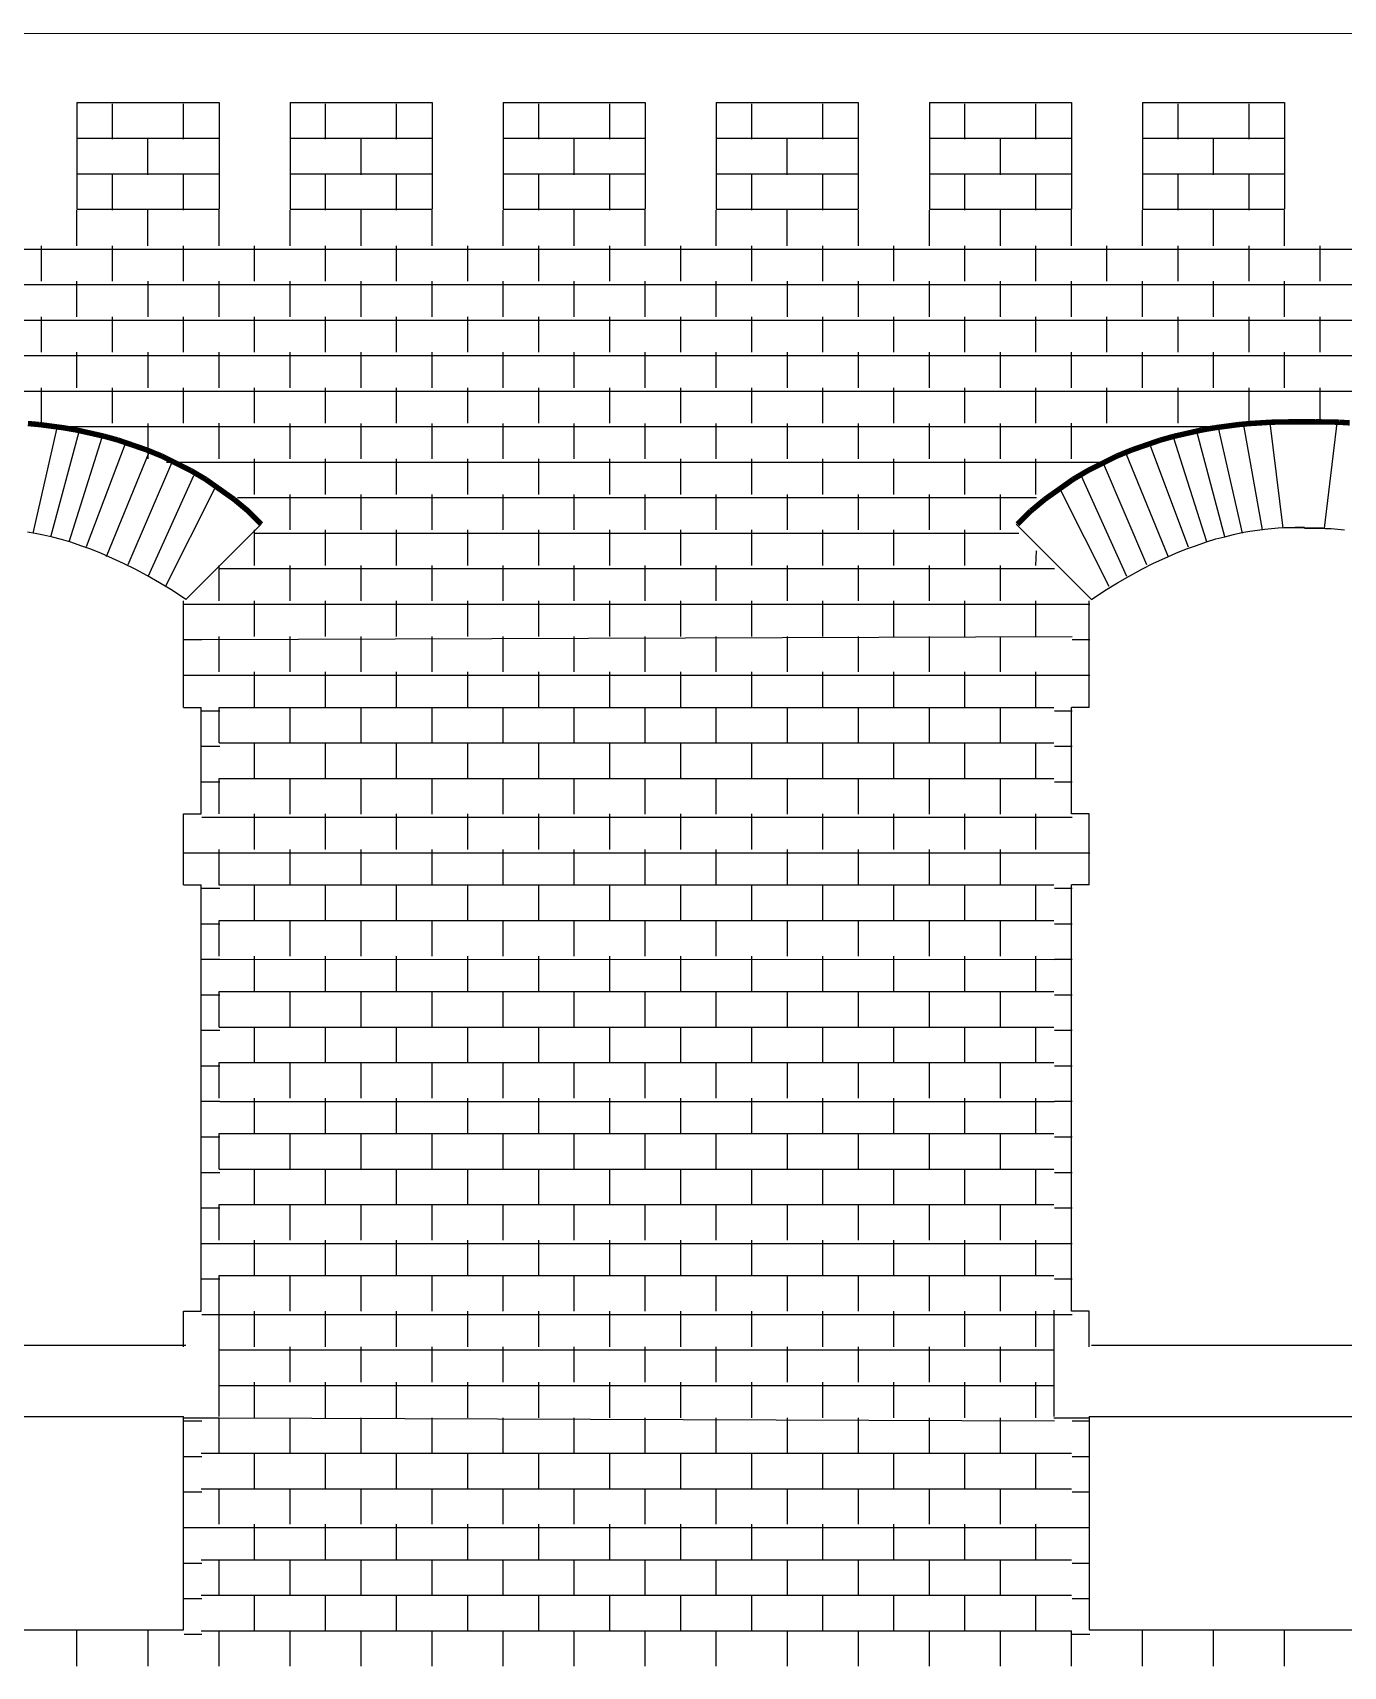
# Model space of a CAD drawing. Extents: x 38 to 304, y 35 to 202.
# Drawn here: x 87.73 to 124.63, y 105.59 to 151.59 of the extents above; entities that cross this region are included whole.
import ezdxf

# ---------------------------------------------------------------- set-up
doc = ezdxf.new("R2010")
doc.units = 0
doc.header["$MEASUREMENT"] = 0
doc.layers.add('OHNE_NAMEN', color=5, linetype='CONTINUOUS')

msp = doc.modelspace()

# ---------------------------------------------------------------- linework, layer by layer
at = {"layer": 'OHNE_NAMEN', "color": 5, "linetype": 'CONTINUOUS'}
msp.add_line((54.9808, 151.5914), (303.0001, 151.5001), dxfattribs=at)
at = {"layer": 'OHNE_NAMEN', "color": 7, "linetype": 'CONTINUOUS'}
for p, q in [((88.9794, 149.6215), (88.9794, 146.6211)), ((88.9794, 149.6215), (92.9795, 149.6215)), ((89.9799, 148.5911), (89.9799, 149.5912)), ((91.9801, 148.5911), (91.9801, 149.5912)), ((92.9795, 149.6215), (92.9795, 146.6211)), ((94.9794, 149.6215), (94.9794, 146.6211)), ((94.9794, 149.6215), (98.9796, 149.6215)), ((95.9799, 148.5911), (95.9799, 149.5912)), ((97.9802, 148.5911), (97.9802, 149.5912)), ((98.9796, 149.6215), (98.9796, 146.6211)), ((100.9795, 149.6215), (100.9795, 146.6211)), ((100.9795, 149.6215), (104.9796, 149.6215)), ((101.9796, 148.5911), (101.9796, 149.5912)), ((103.9798, 148.5911), (103.9798, 149.5912)), ((104.9796, 149.6215), (104.9796, 146.6211)), ((106.9791, 149.6215), (106.9791, 146.6211)), ((106.9791, 149.6215), (110.9793, 149.6215)), ((107.9796, 148.5911), (107.9796, 149.5912)), ((109.9799, 148.5911), (109.9799, 149.5912)), ((110.9793, 149.6215), (110.9793, 146.6211)), ((112.9792, 149.6215), (112.9792, 146.6211)), ((112.9792, 149.6215), (116.9793, 149.6215)), ((113.9797, 148.5911), (113.9797, 149.5912)), ((115.9799, 148.5911), (115.9799, 149.5912)), ((116.9793, 149.6215), (116.9793, 146.6211)), ((118.9792, 149.6215), (118.9792, 146.6211)), ((118.9792, 149.6215), (122.9794, 149.6215)), ((119.9797, 148.5911), (119.9797, 149.5912)), ((121.98, 148.5911), (121.98, 149.5912)), ((122.9794, 149.6215), (122.9794, 146.6211)), ((88.9794, 148.6214), (92.9795, 148.6214)), ((90.98, 147.5909), (90.98, 148.5911)), ((94.9794, 148.6214), (98.9796, 148.6214)), ((96.98, 147.5909), (96.98, 148.5911)), ((100.9795, 148.6214), (104.9796, 148.6214)), ((102.9797, 147.5909), (102.9797, 148.5911)), ((106.9795, 148.6214), (110.9793, 148.6214)), ((108.9798, 147.5909), (108.9798, 148.5911)), ((112.9792, 148.6214), (116.9793, 148.6214)), ((114.9798, 147.5909), (114.9798, 148.5911)), ((118.9792, 148.6214), (122.9794, 148.6214)), ((120.9798, 147.5909), (120.9798, 148.5911)), ((88.9794, 147.6213), (92.9795, 147.6213)), ((89.9802, 146.5915), (89.9802, 147.5909)), ((91.9797, 146.5915), (91.9797, 147.5916)), ((94.9794, 147.6213), (98.9796, 147.6213)), ((95.9803, 146.5912), (95.9803, 147.5909)), ((97.9798, 146.5912), (97.9798, 147.5913)), ((100.9795, 147.6213), (104.9796, 147.6213)), ((101.9799, 146.5912), (101.9799, 147.5909)), ((103.9795, 146.5912), (103.9795, 147.5913)), ((106.9795, 147.6213), (110.9793, 147.6213)), ((107.98, 146.5912), (107.98, 147.5909)), ((109.9795, 146.5912), (109.9795, 147.5913)), ((112.9792, 147.6213), (116.9793, 147.6213)), ((113.98, 146.5912), (113.98, 147.5909)), ((115.9796, 146.5912), (115.9796, 147.5913)), ((118.9792, 147.6213), (122.9794, 147.6213)), ((119.9801, 146.5912), (119.9801, 147.5909)), ((121.9796, 146.5912), (121.9796, 147.5913)), ((88.9794, 146.6215), (92.9795, 146.6215)), ((88.9804, 145.5914), (88.9804, 146.5915)), ((90.9796, 145.5914), (90.9796, 146.5915)), ((92.9802, 145.5914), (92.9802, 146.5915)), ((94.9794, 146.6215), (98.9796, 146.6215)), ((94.9805, 145.5914), (94.9805, 146.5915)), ((96.9797, 145.5914), (96.9797, 146.5915)), ((98.9803, 145.5914), (98.9803, 146.5915)), ((100.9795, 146.6215), (104.9796, 146.6215)), ((100.9805, 145.5914), (100.9805, 146.5915)), ((102.9797, 145.5914), (102.9797, 146.5915)), ((104.9803, 145.5914), (104.9803, 146.5915)), ((106.9795, 146.6215), (110.9793, 146.6215)), ((106.9806, 145.5914), (106.9806, 146.5915)), ((108.9798, 145.5914), (108.9798, 146.5915)), ((110.9804, 145.5914), (110.9804, 146.5915)), ((112.9792, 146.6215), (116.9793, 146.6215)), ((112.9806, 145.5914), (112.9806, 146.5915)), ((114.9798, 145.5914), (114.9798, 146.5915)), ((116.9804, 145.5914), (116.9804, 146.5915)), ((118.9792, 146.6215), (122.9794, 146.6215)), ((118.9807, 145.5914), (118.9807, 146.5915)), ((120.9795, 145.5914), (120.9795, 146.5915)), ((122.9804, 145.5914), (122.9804, 146.5915)), ((55.0002, 145.5), (303.0001, 145.5)), ((87.9803, 144.5913), (87.9803, 145.5914)), ((89.9806, 144.5913), (89.9806, 145.5914)), ((91.9805, 144.5909), (91.9805, 145.591)), ((93.9804, 144.5909), (93.9804, 145.591)), ((95.9806, 144.5909), (95.9806, 145.591)), ((97.9805, 144.5909), (97.9805, 145.591)), ((99.9804, 144.5909), (99.9804, 145.591)), ((101.9807, 144.5909), (101.9807, 145.591)), ((103.9805, 144.5909), (103.9805, 145.591)), ((105.9804, 144.5909), (105.9804, 145.591)), ((107.9803, 144.5909), (107.9803, 145.591)), ((109.9806, 144.5909), (109.9806, 145.591)), ((111.9805, 144.5909), (111.9805, 145.591)), ((113.9804, 144.5909), (113.9804, 145.591)), ((115.9806, 144.5909), (115.9806, 145.591)), ((117.9805, 144.5909), (117.9805, 145.591)), ((119.9804, 144.5909), (119.9804, 145.591)), ((121.9803, 144.5909), (121.9803, 145.591)), ((123.9806, 144.5909), (123.9806, 145.591)), ((55.0002, 144.4999), (303.0001, 144.4999)), ((88.9808, 143.5915), (88.9808, 144.5916)), ((90.9807, 143.5911), (90.9807, 144.5913)), ((92.9806, 143.5911), (92.9806, 144.5913)), ((94.9808, 143.5911), (94.9808, 144.5913)), ((96.9807, 143.5911), (96.9807, 144.5913)), ((98.9806, 143.5911), (98.9806, 144.5913)), ((100.9809, 143.5911), (100.9809, 144.5913)), ((102.9808, 143.5911), (102.9808, 144.5913)), ((104.9807, 143.5911), (104.9807, 144.5913)), ((106.9806, 143.5911), (106.9806, 144.5913)), ((108.9808, 143.5911), (108.9808, 144.5913)), ((110.9807, 143.5911), (110.9807, 144.5913)), ((112.9806, 143.5911), (112.9806, 144.5913)), ((114.9809, 143.5911), (114.9809, 144.5913)), ((116.9808, 143.5911), (116.9808, 144.5913)), ((118.9807, 143.5911), (118.9807, 144.5913)), ((120.9809, 143.5911), (120.9809, 144.5913)), ((122.9808, 143.5911), (122.9808, 144.5913)), ((87.9803, 142.5914), (87.9803, 143.5915)), ((89.9806, 142.5914), (89.9806, 143.5915)), ((91.9805, 142.591), (91.9805, 143.5911)), ((93.9804, 142.591), (93.9804, 143.5911)), ((95.9806, 142.591), (95.9806, 143.5911)), ((97.9805, 142.591), (97.9805, 143.5911)), ((99.9804, 142.591), (99.9804, 143.5911)), ((101.9807, 142.591), (101.9807, 143.5911)), ((103.9805, 142.591), (103.9805, 143.5911)), ((105.9804, 142.591), (105.9804, 143.5911)), ((107.9803, 142.591), (107.9803, 143.5911)), ((109.9806, 142.591), (109.9806, 143.5911)), ((111.9805, 142.591), (111.9805, 143.5911)), ((113.9804, 142.591), (113.9804, 143.5911)), ((115.9806, 142.591), (115.9806, 143.5911)), ((117.9805, 142.591), (117.9805, 143.5911)), ((119.9804, 142.591), (119.9804, 143.5911)), ((121.9803, 142.591), (121.9803, 143.5911)), ((123.9806, 142.591), (123.9806, 143.5911)), ((55.0002, 143.5001), (303.0001, 143.5001)), ((55.0002, 142.5), (303.0001, 142.5)), ((88.9804, 141.5912), (88.9804, 142.5914)), ((90.9807, 141.5912), (90.9807, 142.5914)), ((92.9806, 141.5912), (92.9806, 142.5914)), ((94.9805, 141.5912), (94.9805, 142.5914)), ((96.9807, 141.5912), (96.9807, 142.5914)), ((98.9806, 141.5912), (98.9806, 142.5914)), ((100.9805, 141.5912), (100.9805, 142.5914)), ((102.9808, 141.5912), (102.9808, 142.5914)), ((104.9807, 141.5912), (104.9807, 142.5914)), ((106.9806, 141.5912), (106.9806, 142.5914)), ((108.9805, 141.5912), (108.9805, 142.5914)), ((110.9807, 141.5912), (110.9807, 142.5914)), ((112.9806, 141.5912), (112.9806, 142.5914)), ((114.9805, 141.5912), (114.9805, 142.5914)), ((116.9808, 141.5912), (116.9808, 142.5914)), ((118.9807, 141.5912), (118.9807, 142.5914)), ((120.9806, 141.5912), (120.9806, 142.5914)), ((122.9808, 141.5912), (122.9808, 142.5914)), ((55.0002, 141.4999), (303.0001, 141.4999)), ((87.9807, 140.5915), (87.9807, 141.5916)), ((89.9806, 140.5915), (89.9806, 141.5916)), ((91.9805, 140.5915), (91.9805, 141.5916)), ((93.9807, 140.5915), (93.9807, 141.5916)), ((95.9806, 140.5915), (95.9806, 141.5916)), ((97.9805, 140.5915), (97.9805, 141.5916)), ((99.9807, 140.5915), (99.9807, 141.5916)), ((101.9807, 140.5915), (101.9807, 141.5916)), ((103.9805, 140.5915), (103.9805, 141.5916)), ((105.9804, 140.5915), (105.9804, 141.5916)), ((107.9807, 140.5915), (107.9807, 141.5916)), ((109.9806, 140.5915), (109.9806, 141.5916)), ((111.9805, 140.5915), (111.9805, 141.5916)), ((113.9807, 140.5915), (113.9807, 141.5916)), ((115.9806, 140.5915), (115.9806, 141.5916)), ((117.9805, 140.5915), (117.9805, 141.5916)), ((119.9808, 140.5915), (119.9808, 141.5916)), ((121.9807, 140.5915), (121.9807, 141.5916)), ((123.9806, 140.5915), (123.9806, 141.5916)), ((87.751, 137.5018), (88.4209, 140.4652)), ((88.2449, 137.396), (89.0386, 140.3593)), ((88.4999, 140.5001), (121, 140.5001)), ((90.9807, 139.591), (90.9807, 140.5911)), ((92.9806, 139.5913), (92.9806, 140.5915)), ((94.9805, 139.591), (94.9805, 140.5911)), ((96.9807, 139.591), (96.9807, 140.5911)), ((98.9806, 139.591), (98.9806, 140.5911)), ((100.9805, 139.591), (100.9805, 140.5911)), ((102.9808, 139.591), (102.9808, 140.5911)), ((104.9807, 139.591), (104.9807, 140.5911)), ((106.9806, 139.591), (106.9806, 140.5911)), ((108.9805, 139.591), (108.9805, 140.5911)), ((110.9807, 139.591), (110.9807, 140.5911)), ((112.9806, 139.591), (112.9806, 140.5911)), ((114.9805, 139.591), (114.9805, 140.5911)), ((116.9808, 139.5913), (116.9808, 140.5915)), ((121.2995, 137.396), (120.5061, 140.3593)), ((121.7933, 137.5018), (121.1231, 140.4652)), ((122.3582, 137.59), (121.8286, 140.5357)), ((122.9402, 137.643), (122.5695, 140.6768)), ((124.104, 137.643), (124.4748, 140.6768)), ((88.7564, 137.2549), (89.6909, 140.2006)), ((89.2503, 137.1198), (90.3439, 140.0242)), ((120.2768, 137.1021), (119.1831, 140.0066)), ((120.7879, 137.2549), (119.8534, 140.2006)), ((89.8144, 136.8376), (91.0142, 139.7772)), ((90.4261, 136.6199), (91.6492, 139.4774)), ((91.5, 139.5), (117.9999, 139.5)), ((93.9807, 138.5916), (93.9807, 139.5913)), ((95.9806, 138.5916), (95.9806, 139.5913)), ((97.9808, 138.5916), (97.9808, 139.5913)), ((99.9807, 138.5916), (99.9807, 139.5913)), ((101.9807, 138.5916), (101.9807, 139.5913)), ((103.9805, 138.5916), (103.9805, 139.5913)), ((105.9808, 138.5916), (105.9808, 139.5913)), ((107.9807, 138.5916), (107.9807, 139.5913)), ((109.9806, 138.5916), (109.9806, 139.5913)), ((111.9808, 138.5916), (111.9808, 139.5913)), ((113.9807, 138.5916), (113.9807, 139.5913)), ((115.9806, 138.5916), (115.9806, 139.5913)), ((119.1006, 136.6023), (117.8779, 139.4598)), ((119.712, 136.8199), (118.5129, 139.7596)), ((90.9906, 136.2968), (92.2662, 139.1246)), ((118.5361, 136.2791), (117.2602, 139.107)), ((91.4844, 136.0145), (92.8663, 138.7542)), ((93.4999, 138.4999), (116, 138.4999)), ((94.9805, 137.5907), (94.9805, 138.5912)), ((96.9807, 137.5907), (96.9807, 138.5912)), ((98.9806, 137.5907), (98.9806, 138.5912)), ((100.9805, 137.5907), (100.9805, 138.5912)), ((102.9808, 137.5907), (102.9808, 138.5912)), ((104.9807, 137.5907), (104.9807, 138.5912)), ((106.9806, 137.5907), (106.9806, 138.5912)), ((108.9805, 137.5907), (108.9805, 138.5912)), ((110.9807, 137.5907), (110.9807, 138.5912)), ((112.9806, 137.5907), (112.9806, 138.5912)), ((114.9805, 137.5907), (114.9805, 138.5912)), ((118.0423, 135.9969), (116.6604, 138.7366)), ((92.0422, 135.6325), (94.1634, 137.7537)), ((93.9807, 136.5917), (93.9807, 137.5911)), ((95.9806, 136.5917), (95.9806, 137.5911)), ((97.9808, 136.5917), (97.9808, 137.5911)), ((99.9807, 136.5917), (99.9807, 137.5911)), ((101.9807, 136.5917), (101.9807, 137.5911)), ((103.9805, 136.5917), (103.9805, 137.5911)), ((105.9808, 136.5917), (105.9808, 137.5911)), ((107.9807, 136.5917), (107.9807, 137.5911)), ((109.9806, 136.5917), (109.9806, 137.5911)), ((111.9808, 136.5917), (111.9808, 137.5911)), ((113.9807, 136.5917), (113.9807, 137.5911)), ((117.542, 135.6325), (115.4208, 137.7537)), ((94.0001, 137.5001), (115.5001, 137.5001)), ((115.9806, 136.5917), (116, 136.9998)), ((92.9806, 135.5912), (92.9806, 136.5913)), ((93, 136.4999), (116.4999, 136.4999)), ((94.9805, 135.5908), (94.9805, 136.591)), ((96.9807, 135.5908), (96.9807, 136.591)), ((98.9806, 135.5908), (98.9806, 136.591)), ((100.9805, 135.5908), (100.9805, 136.591)), ((102.9808, 135.5908), (102.9808, 136.591)), ((104.9807, 135.5908), (104.9807, 136.591)), ((106.9806, 135.5908), (106.9806, 136.591)), ((108.9805, 135.5908), (108.9805, 136.591)), ((110.9807, 135.5908), (110.9807, 136.591)), ((112.9806, 135.5908), (112.9806, 136.591)), ((114.9805, 135.5908), (114.9805, 136.591)), ((92.5001, 135.5002), (117.0002, 135.5002)), ((93.9807, 134.5914), (93.9807, 135.5912)), ((95.9806, 134.5914), (95.9806, 135.5912)), ((97.9808, 134.5914), (97.9808, 135.5912)), ((99.9807, 134.5914), (99.9807, 135.5912)), ((101.9807, 134.5914), (101.9807, 135.5912)), ((103.9805, 134.5914), (103.9805, 135.5912)), ((105.9808, 134.5914), (105.9808, 135.5912)), ((107.9807, 134.5914), (107.9807, 135.5912)), ((109.9806, 134.5914), (109.9806, 135.5912)), ((111.9808, 134.5914), (111.9808, 135.5912)), ((113.9807, 134.5914), (113.9807, 135.5912)), ((115.9806, 134.5914), (115.9806, 135.5912)), ((92.5001, 134.5001), (116.9998, 134.5879)), ((92.9806, 133.5913), (92.9806, 134.5914)), ((94.9805, 133.591), (94.9805, 134.5911)), ((96.9807, 133.591), (96.9807, 134.5911)), ((98.9806, 133.591), (98.9806, 134.5911)), ((100.9805, 133.591), (100.9805, 134.5911)), ((102.9808, 133.591), (102.9808, 134.5911)), ((104.9807, 133.591), (104.9807, 134.5911)), ((106.9806, 133.591), (106.9806, 134.5911)), ((108.9805, 133.591), (108.9805, 134.5911)), ((110.9807, 133.591), (110.9807, 134.5911)), ((112.9806, 133.591), (112.9806, 134.5911)), ((114.9805, 133.591), (114.9805, 134.5911)), ((92.5001, 133.4999), (117.0002, 133.4999)), ((93.9807, 132.5915), (93.9807, 133.5913)), ((95.9806, 132.5915), (95.9806, 133.5913)), ((97.9808, 132.5915), (97.9808, 133.5913)), ((99.9807, 132.5915), (99.9807, 133.5913)), ((101.9807, 132.5915), (101.9807, 133.5913)), ((103.9805, 132.5915), (103.9805, 133.5913)), ((105.9808, 132.5915), (105.9808, 133.5913)), ((107.9807, 132.5915), (107.9807, 133.5913)), ((109.9806, 132.5915), (109.9806, 133.5913)), ((111.9808, 132.5915), (111.9808, 133.5913)), ((113.9807, 132.5915), (113.9807, 133.5913)), ((115.9806, 132.5915), (115.9806, 133.5913)), ((92.9806, 131.5914), (92.9806, 132.5915)), ((92.9813, 132.5915), (116.4812, 132.5915)), ((94.9805, 131.5911), (94.9805, 132.5912)), ((96.9807, 131.5911), (96.9807, 132.5912)), ((98.9806, 131.5911), (98.9806, 132.5912)), ((100.9805, 131.5911), (100.9805, 132.5912)), ((102.9808, 131.5911), (102.9808, 132.5912)), ((104.9807, 131.5911), (104.9807, 132.5912)), ((106.9806, 131.5911), (106.9806, 132.5912)), ((108.9805, 131.5911), (108.9805, 132.5912)), ((110.9807, 131.5911), (110.9807, 132.5912)), ((112.9806, 131.5911), (112.9806, 132.5912)), ((114.9805, 131.5911), (114.9805, 132.5912)), ((92.9809, 131.5914), (116.4809, 131.5914)), ((93.9807, 130.5916), (93.9807, 131.5914)), ((95.9806, 130.5916), (95.9806, 131.5914)), ((97.9808, 130.5916), (97.9808, 131.5914)), ((99.9807, 130.5916), (99.9807, 131.5914)), ((101.9807, 130.5916), (101.9807, 131.5914)), ((103.9805, 130.5916), (103.9805, 131.5914)), ((105.9808, 130.5916), (105.9808, 131.5914)), ((107.9807, 130.5916), (107.9807, 131.5914)), ((109.9806, 130.5916), (109.9806, 131.5914)), ((111.9808, 130.5916), (111.9808, 131.5914)), ((113.9807, 130.5916), (113.9807, 131.5914)), ((115.9806, 130.5916), (115.9806, 131.5914)), ((92.9806, 129.5911), (92.9806, 130.5913)), ((92.9813, 130.5913), (116.4812, 130.5913)), ((94.9805, 129.5908), (94.9805, 130.5909)), ((96.9807, 129.5908), (96.9807, 130.5909)), ((98.9806, 129.5908), (98.9806, 130.5909)), ((100.9805, 129.5908), (100.9805, 130.5909)), ((102.9808, 129.5908), (102.9808, 130.5909)), ((104.9807, 129.5908), (104.9807, 130.5909)), ((106.9806, 129.5908), (106.9806, 130.5909)), ((108.9805, 129.5908), (108.9805, 130.5909)), ((110.9807, 129.5908), (110.9807, 130.5909)), ((112.9806, 129.5908), (112.9806, 130.5909)), ((114.9805, 129.5908), (114.9805, 130.5909)), ((93, 129.5001), (116.4999, 129.4984)), ((93.9807, 128.5914), (93.9807, 129.5911)), ((95.9806, 128.5914), (95.9806, 129.5911)), ((97.9808, 128.5914), (97.9808, 129.5911)), ((99.9807, 128.5914), (99.9807, 129.5911)), ((101.9807, 128.5914), (101.9807, 129.5911)), ((103.9805, 128.5914), (103.9805, 129.5911)), ((105.9808, 128.5914), (105.9808, 129.5911)), ((107.9807, 128.5914), (107.9807, 129.5911)), ((109.9806, 128.5914), (109.9806, 129.5911)), ((111.9808, 128.5914), (111.9808, 129.5911)), ((113.9807, 128.5914), (113.9807, 129.5911)), ((115.9806, 128.5914), (115.9806, 129.5911)), ((92.5001, 128.5), (117.0002, 128.5)), ((92.9806, 127.5913), (92.9806, 128.5914)), ((94.9805, 127.5909), (94.9805, 128.591)), ((96.9807, 127.5909), (96.9807, 128.591)), ((98.9806, 127.5909), (98.9806, 128.591)), ((100.9805, 127.5909), (100.9805, 128.591)), ((102.9808, 127.5909), (102.9808, 128.591)), ((104.9807, 127.5909), (104.9807, 128.591)), ((106.9806, 127.5909), (106.9806, 128.591)), ((108.9805, 127.5909), (108.9805, 128.591)), ((110.9807, 127.5909), (110.9807, 128.591)), ((112.9806, 127.5909), (112.9806, 128.591)), ((114.9805, 127.5909), (114.9805, 128.591)), ((92.9809, 127.5916), (116.4809, 127.5916)), ((93.9807, 126.5915), (93.9807, 127.5913)), ((95.9806, 126.5915), (95.9806, 127.5913)), ((97.9808, 126.5915), (97.9808, 127.5913)), ((99.9807, 126.5915), (99.9807, 127.5913)), ((101.9807, 126.5915), (101.9807, 127.5913)), ((103.9805, 126.5915), (103.9805, 127.5913)), ((105.9808, 126.5915), (105.9808, 127.5913)), ((107.9807, 126.5915), (107.9807, 127.5913)), ((109.9806, 126.5915), (109.9806, 127.5913)), ((111.9808, 126.5915), (111.9808, 127.5913)), ((113.9807, 126.5915), (113.9807, 127.5913)), ((115.9806, 126.5915), (115.9806, 127.5913)), ((92.9806, 125.5913), (92.9806, 126.5915)), ((92.9813, 126.5915), (116.4812, 126.5915)), ((94.9805, 125.591), (94.9805, 126.5911)), ((96.9807, 125.591), (96.9807, 126.5911)), ((98.9806, 125.591), (98.9806, 126.5911)), ((100.9805, 125.591), (100.9805, 126.5911)), ((102.9808, 125.591), (102.9808, 126.5911)), ((104.9807, 125.591), (104.9807, 126.5911)), ((106.9806, 125.591), (106.9806, 126.5911)), ((108.9805, 125.591), (108.9805, 126.5911)), ((110.9807, 125.591), (110.9807, 126.5911)), ((112.9806, 125.591), (112.9806, 126.5911)), ((114.9805, 125.591), (114.9805, 126.5911)), ((93.9807, 124.5916), (93.9807, 125.5913)), ((95.9806, 124.5916), (95.9806, 125.5913)), ((97.9808, 124.5916), (97.9808, 125.5913)), ((99.9807, 124.5916), (99.9807, 125.5913)), ((101.9807, 124.5916), (101.9807, 125.5913)), ((103.9805, 124.5916), (103.9805, 125.5913)), ((105.9808, 124.5916), (105.9808, 125.5913)), ((107.9807, 124.5916), (107.9807, 125.5913)), ((109.9806, 124.5916), (109.9806, 125.5913)), ((111.9808, 124.5916), (111.9808, 125.5913)), ((113.9807, 124.5916), (113.9807, 125.5913)), ((115.9806, 124.5916), (115.9806, 125.5913)), ((93, 125.5), (116.4999, 125.4982)), ((92.9806, 123.5915), (92.9806, 124.5916)), ((92.9813, 124.5912), (116.4812, 124.5912)), ((94.9805, 123.5911), (94.9805, 124.5912)), ((96.9807, 123.5911), (96.9807, 124.5912)), ((98.9806, 123.5911), (98.9806, 124.5912)), ((100.9805, 123.5911), (100.9805, 124.5912)), ((102.9808, 123.5911), (102.9808, 124.5912)), ((104.9807, 123.5911), (104.9807, 124.5912)), ((106.9806, 123.5911), (106.9806, 124.5912)), ((108.9805, 123.5911), (108.9805, 124.5912)), ((110.9807, 123.5911), (110.9807, 124.5912)), ((112.9806, 123.5911), (112.9806, 124.5912)), ((114.9805, 123.5911), (114.9805, 124.5912)), ((92.9809, 123.5915), (116.4809, 123.5915)), ((93.9807, 122.5917), (93.9807, 123.5915)), ((95.9806, 122.5917), (95.9806, 123.5915)), ((97.9808, 122.5917), (97.9808, 123.5915)), ((99.9807, 122.5917), (99.9807, 123.5915)), ((101.9807, 122.5917), (101.9807, 123.5915)), ((103.9805, 122.5917), (103.9805, 123.5915)), ((105.9808, 122.5917), (105.9808, 123.5915)), ((107.9807, 122.5917), (107.9807, 123.5915)), ((109.9806, 122.5917), (109.9806, 123.5915)), ((111.9808, 122.5917), (111.9808, 123.5915)), ((113.9807, 122.5917), (113.9807, 123.5915)), ((115.9806, 122.5917), (115.9806, 123.5915)), ((92.9806, 121.5912), (92.9806, 122.5913)), ((92.9813, 122.5913), (116.4812, 122.5913)), ((94.9805, 121.5908), (94.9805, 122.591)), ((96.9807, 121.5908), (96.9807, 122.591)), ((98.9806, 121.5908), (98.9806, 122.591)), ((100.9805, 121.5908), (100.9805, 122.591)), ((102.9808, 121.5908), (102.9808, 122.591)), ((104.9807, 121.5908), (104.9807, 122.591)), ((106.9806, 121.5908), (106.9806, 122.591)), ((108.9805, 121.5908), (108.9805, 122.591)), ((110.9807, 121.5908), (110.9807, 122.591)), ((112.9806, 121.5908), (112.9806, 122.591)), ((114.9805, 121.5908), (114.9805, 122.591)), ((93, 121.4998), (116.4999, 121.4984)), ((93.9807, 120.5914), (93.9807, 121.5912)), ((95.9806, 120.5914), (95.9806, 121.5912)), ((97.9808, 120.5914), (97.9808, 121.5912)), ((99.9807, 120.5914), (99.9807, 121.5912)), ((101.9807, 120.5914), (101.9807, 121.5912)), ((103.9805, 120.5914), (103.9805, 121.5912)), ((105.9808, 120.5914), (105.9808, 121.5912)), ((107.9807, 120.5914), (107.9807, 121.5912)), ((109.9806, 120.5914), (109.9806, 121.5912)), ((111.9808, 120.5914), (111.9808, 121.5912)), ((113.9807, 120.5914), (113.9807, 121.5912)), ((115.9806, 120.5914), (115.9806, 121.5912)), ((92.9806, 119.5913), (92.9806, 120.5914)), ((92.9813, 120.5914), (116.4812, 120.5914)), ((94.9805, 119.591), (94.9805, 120.5911)), ((96.9807, 119.591), (96.9807, 120.5911)), ((98.9806, 119.591), (98.9806, 120.5911)), ((100.9805, 119.591), (100.9805, 120.5911)), ((102.9808, 119.591), (102.9808, 120.5911)), ((104.9807, 119.591), (104.9807, 120.5911)), ((106.9806, 119.591), (106.9806, 120.5911)), ((108.9805, 119.591), (108.9805, 120.5911)), ((110.9807, 119.591), (110.9807, 120.5911)), ((112.9806, 119.591), (112.9806, 120.5911)), ((114.9805, 119.591), (114.9805, 120.5911)), ((92.9809, 119.5913), (116.4809, 119.5913)), ((93.9807, 118.5915), (93.9807, 119.5913)), ((95.9806, 118.5915), (95.9806, 119.5913)), ((97.9808, 118.5915), (97.9808, 119.5913)), ((99.9807, 118.5915), (99.9807, 119.5913)), ((101.9807, 118.5915), (101.9807, 119.5913)), ((103.9805, 118.5915), (103.9805, 119.5913)), ((105.9808, 118.5915), (105.9808, 119.5913)), ((107.9807, 118.5915), (107.9807, 119.5913)), ((109.9806, 118.5915), (109.9806, 119.5913)), ((111.9808, 118.5915), (111.9808, 119.5913)), ((113.9807, 118.5915), (113.9807, 119.5913)), ((115.9806, 118.5915), (115.9806, 119.5913)), ((92.9806, 117.5914), (92.9806, 118.5915)), ((92.9813, 118.5915), (116.4812, 118.5915)), ((94.9805, 117.5911), (94.9805, 118.5912)), ((96.9807, 117.5911), (96.9807, 118.5912)), ((98.9806, 117.5911), (98.9806, 118.5912)), ((100.9805, 117.5911), (100.9805, 118.5912)), ((102.9808, 117.5911), (102.9808, 118.5912)), ((104.9807, 117.5911), (104.9807, 118.5912)), ((106.9806, 117.5911), (106.9806, 118.5912)), ((108.9805, 117.5911), (108.9805, 118.5912)), ((110.9807, 117.5911), (110.9807, 118.5912)), ((112.9806, 117.5911), (112.9806, 118.5912)), ((114.9805, 117.5911), (114.9805, 118.5912)), ((93, 117.5001), (116.4999, 117.4983)), ((93.9807, 116.5916), (93.9807, 117.5914)), ((95.9806, 116.5916), (95.9806, 117.5914)), ((97.9808, 116.5916), (97.9808, 117.5914)), ((99.9807, 116.5916), (99.9807, 117.5914)), ((101.9807, 116.5916), (101.9807, 117.5914)), ((103.9805, 116.5916), (103.9805, 117.5914)), ((105.9808, 116.5916), (105.9808, 117.5914)), ((107.9807, 116.5916), (107.9807, 117.5914)), ((109.9806, 116.5916), (109.9806, 117.5914)), ((111.9808, 116.5916), (111.9808, 117.5914)), ((113.9807, 116.5916), (113.9807, 117.5914)), ((115.9806, 116.5916), (115.9806, 117.5914)), ((92.9806, 115.5912), (92.9806, 116.5913)), ((92.9813, 116.5913), (116.4812, 116.5913)), ((94.9805, 115.5908), (94.9805, 116.5909)), ((96.9807, 115.5908), (96.9807, 116.5909)), ((98.9806, 115.5908), (98.9806, 116.5909)), ((100.9805, 115.5908), (100.9805, 116.5909)), ((102.9808, 115.5908), (102.9808, 116.5909)), ((104.9807, 115.5908), (104.9807, 116.5909)), ((106.9806, 115.5908), (106.9806, 116.5909)), ((108.9805, 115.5908), (108.9805, 116.5909)), ((110.9807, 115.5908), (110.9807, 116.5909)), ((112.9806, 115.5908), (112.9806, 116.5909)), ((114.9805, 115.5908), (114.9805, 116.5909)), ((92.5001, 115.5001), (117.0002, 115.5001)), ((92.9802, 112.6215), (92.9802, 115.6215)), ((93.9807, 114.5914), (93.9807, 115.5912)), ((95.9806, 114.5914), (95.9806, 115.5912)), ((97.9808, 114.5914), (97.9808, 115.5912)), ((99.9807, 114.5914), (99.9807, 115.5912)), ((101.9807, 114.5914), (101.9807, 115.5912)), ((103.9805, 114.5914), (103.9805, 115.5912)), ((105.9808, 114.5914), (105.9808, 115.5912)), ((107.9807, 114.5914), (107.9807, 115.5912)), ((109.9806, 114.5914), (109.9806, 115.5912)), ((111.9808, 114.5914), (111.9808, 115.5912)), ((113.9807, 114.5914), (113.9807, 115.5912)), ((115.9806, 114.5914), (115.9806, 115.5912)), ((116.4802, 115.6215), (116.4802, 112.6215)), ((92.9806, 113.5913), (92.9806, 114.5914)), ((94.9805, 113.5909), (94.9805, 114.5911)), ((96.9807, 113.5909), (96.9807, 114.5911)), ((98.9806, 113.5909), (98.9806, 114.5911)), ((100.9805, 113.5909), (100.9805, 114.5911)), ((102.9808, 113.5909), (102.9808, 114.5911)), ((104.9807, 113.5909), (104.9807, 114.5911)), ((106.9806, 113.5909), (106.9806, 114.5911)), ((108.9805, 113.5909), (108.9805, 114.5911)), ((110.9807, 113.5909), (110.9807, 114.5911)), ((112.9806, 113.5909), (112.9806, 114.5911)), ((114.9805, 113.5909), (114.9805, 114.5911)), ((93, 114.5), (116.4999, 114.5)), ((93, 113.4999), (116.4999, 113.4999)), ((93.9807, 112.5915), (93.9807, 113.5913)), ((95.9806, 112.5915), (95.9806, 113.5913)), ((97.9808, 112.5915), (97.9808, 113.5913)), ((99.9807, 112.5915), (99.9807, 113.5913)), ((101.9807, 112.5915), (101.9807, 113.5913)), ((103.9805, 112.5915), (103.9805, 113.5913)), ((105.9808, 112.5915), (105.9808, 113.5913)), ((107.9807, 112.5915), (107.9807, 113.5913)), ((109.9806, 112.5915), (109.9806, 113.5913)), ((111.9808, 112.5915), (111.9808, 113.5913)), ((113.9807, 112.5915), (113.9807, 113.5913)), ((115.9806, 112.5915), (115.9806, 113.5913)), ((91.9805, 112.5915), (92.9806, 112.5915)), ((92.9806, 111.5914), (92.9806, 112.5915)), ((92.9813, 112.5915), (116.4999, 112.5001)), ((94.9805, 111.591), (94.9805, 112.5911)), ((96.9807, 111.591), (96.9807, 112.5911)), ((98.9806, 111.591), (98.9806, 112.5911)), ((100.9805, 111.591), (100.9805, 112.5911)), ((102.9808, 111.591), (102.9808, 112.5911)), ((104.9807, 111.591), (104.9807, 112.5911)), ((106.9806, 111.591), (106.9806, 112.5911)), ((108.9805, 111.591), (108.9805, 112.5911)), ((110.9807, 111.591), (110.9807, 112.5911)), ((112.9806, 111.591), (112.9806, 112.5911)), ((114.9805, 111.591), (114.9805, 112.5911)), ((116.4805, 112.5915), (117.4806, 112.5915)), ((116.4805, 112.5915), (117.4806, 112.5915)), ((92.4807, 111.5914), (116.9808, 111.5914)), ((93.9807, 110.5916), (93.9807, 111.5914)), ((95.9806, 110.5916), (95.9806, 111.5914)), ((97.9808, 110.5916), (97.9808, 111.5914)), ((99.9807, 110.5916), (99.9807, 111.5914)), ((101.9807, 110.5916), (101.9807, 111.5914)), ((103.9805, 110.5916), (103.9805, 111.5914)), ((105.9808, 110.5916), (105.9808, 111.5914)), ((107.9807, 110.5916), (107.9807, 111.5914)), ((109.9806, 110.5916), (109.9806, 111.5914)), ((111.9808, 110.5916), (111.9808, 111.5914)), ((113.9807, 110.5916), (113.9807, 111.5914)), ((115.9806, 110.5916), (115.9806, 111.5914)), ((92.4814, 110.5912), (116.9815, 110.5912)), ((92.9806, 109.5915), (92.9806, 110.5916)), ((94.9805, 109.5911), (94.9805, 110.5912)), ((96.9807, 109.5911), (96.9807, 110.5912)), ((98.9806, 109.5911), (98.9806, 110.5912)), ((100.9805, 109.5911), (100.9805, 110.5912)), ((102.9808, 109.5911), (102.9808, 110.5912)), ((104.9807, 109.5911), (104.9807, 110.5912)), ((106.9806, 109.5911), (106.9806, 110.5912)), ((108.9805, 109.5911), (108.9805, 110.5912)), ((110.9807, 109.5911), (110.9807, 110.5912)), ((112.9806, 109.5911), (112.9806, 110.5912)), ((114.9805, 109.5911), (114.9805, 110.5912)), ((92.5001, 109.5001), (117.0002, 109.5001)), ((93.9807, 108.5917), (93.9807, 109.5915)), ((95.9806, 108.5917), (95.9806, 109.5915)), ((97.9808, 108.5917), (97.9808, 109.5915)), ((99.9807, 108.5917), (99.9807, 109.5915)), ((101.9807, 108.5917), (101.9807, 109.5915)), ((103.9805, 108.5917), (103.9805, 109.5915)), ((105.9808, 108.5917), (105.9808, 109.5915)), ((107.9807, 108.5917), (107.9807, 109.5915)), ((109.9806, 108.5917), (109.9806, 109.5915)), ((111.9808, 108.5917), (111.9808, 109.5915)), ((113.9807, 108.5917), (113.9807, 109.5915)), ((115.9806, 108.5917), (115.9806, 109.5915)), ((92.481, 108.5913), (116.9811, 108.5913)), ((92.9806, 107.5912), (92.9806, 108.5913)), ((94.9805, 107.5909), (94.9805, 108.591)), ((96.9807, 107.5909), (96.9807, 108.591)), ((98.9806, 107.5909), (98.9806, 108.591)), ((100.9805, 107.5909), (100.9805, 108.591)), ((102.9808, 107.5909), (102.9808, 108.591)), ((104.9807, 107.5909), (104.9807, 108.591)), ((106.9806, 107.5909), (106.9806, 108.591)), ((108.9805, 107.5909), (108.9805, 108.591)), ((110.9807, 107.5909), (110.9807, 108.591)), ((112.9806, 107.5909), (112.9806, 108.591)), ((114.9805, 107.5909), (114.9805, 108.591)), ((92.4807, 107.5916), (116.9808, 107.5916)), ((93.9807, 106.5914), (93.9807, 107.5912)), ((95.9806, 106.5914), (95.9806, 107.5912)), ((97.9808, 106.5914), (97.9808, 107.5912)), ((99.9807, 106.5914), (99.9807, 107.5912)), ((101.9807, 106.5914), (101.9807, 107.5912)), ((103.9805, 106.5914), (103.9805, 107.5912)), ((105.9808, 106.5914), (105.9808, 107.5912)), ((107.9807, 106.5914), (107.9807, 107.5912)), ((109.9806, 106.5914), (109.9806, 107.5912)), ((111.9808, 106.5914), (111.9808, 107.5912)), ((113.9807, 106.5914), (113.9807, 107.5912)), ((115.9806, 106.5914), (115.9806, 107.5912)), ((88.9804, 105.5913), (88.9804, 106.5914)), ((90.9807, 105.5913), (90.9807, 106.5914)), ((92.481, 106.5914), (116.9811, 106.5914)), ((92.9806, 105.5913), (92.9806, 106.5914)), ((94.9805, 105.591), (94.9805, 106.5911)), ((96.9807, 105.591), (96.9807, 106.5911)), ((98.9806, 105.591), (98.9806, 106.5911)), ((100.9805, 105.591), (100.9805, 106.5911)), ((102.9808, 105.591), (102.9808, 106.5911)), ((104.9807, 105.591), (104.9807, 106.5911)), ((106.9806, 105.591), (106.9806, 106.5911)), ((108.9805, 105.591), (108.9805, 106.5911)), ((110.9807, 105.591), (110.9807, 106.5911)), ((112.9806, 105.591), (112.9806, 106.5911)), ((114.9805, 105.591), (114.9805, 106.5911)), ((116.9808, 105.591), (116.9808, 106.5911)), ((118.9807, 105.591), (118.9807, 106.5911)), ((120.9806, 105.591), (120.9806, 106.5911)), ((122.9804, 105.591), (122.9804, 106.5911))]:
    msp.add_line(p, q, dxfattribs=at)
at = {"layer": 'OHNE_NAMEN', "color": 1, "linetype": 'CONTINUOUS'}
for p, q in [((124.0631, 137.643), (123.063, 137.6507)), ((91.9805, 132.5915), (91.9805, 135.5916)), ((91.9999, 135.5002), (92.4997, 135.5002)), ((116.9998, 135.5002), (117.5001, 135.5002)), ((117.4806, 132.5915), (117.4806, 135.5916)), ((91.9999, 134.5004), (92.4997, 134.5004)), ((116.9998, 134.5001), (117.5001, 134.5001)), ((91.9999, 133.5003), (92.4997, 133.5003)), ((116.9998, 133.4999), (117.5001, 133.4999)), ((91.9805, 132.5915), (92.4807, 132.5915)), ((92.4807, 129.5915), (92.4807, 132.5915)), ((92.5001, 132.4998), (93, 132.4998)), ((116.4999, 132.5002), (116.9998, 132.5002)), ((116.9804, 129.5915), (116.9804, 132.5915)), ((117.4806, 132.5915), (116.9804, 132.5915)), ((92.5001, 131.5004), (93, 131.5004)), ((116.4999, 131.5), (116.9998, 131.5)), ((92.5001, 130.5003), (93, 130.5003)), ((116.4999, 130.5003), (116.9998, 130.5003)), ((91.9805, 127.5916), (91.9805, 129.5915)), ((91.9805, 129.5915), (92.4807, 129.5915)), ((92.5001, 129.5001), (93, 129.5001)), ((116.4999, 129.5001), (116.9998, 129.5001)), ((117.4806, 129.5915), (116.9804, 129.5915)), ((117.4806, 127.5916), (117.4806, 129.5915)), ((91.9999, 128.5), (92.5001, 128.5)), ((116.9998, 128.5), (117.5001, 128.5)), ((91.9805, 127.5916), (92.4807, 127.5916)), ((92.4807, 115.5915), (92.4807, 127.5916)), ((92.5001, 127.5002), (93, 127.5002)), ((116.4999, 127.5002), (116.9998, 127.5002)), ((116.9804, 115.5915), (116.9804, 127.5916)), ((117.4806, 127.5916), (116.9804, 127.5916)), ((92.5001, 126.5001), (93, 126.5001)), ((116.4999, 126.5001), (116.9998, 126.5001)), ((92.5001, 125.5), (93, 125.5)), ((116.4999, 125.5), (116.9998, 125.5)), ((92.5001, 124.5002), (93, 124.5002)), ((116.4999, 124.5002), (116.9998, 124.5002)), ((92.5001, 123.5001), (93, 123.5001)), ((116.4999, 123.5001), (116.9998, 123.5001)), ((92.5001, 122.5), (93, 122.5)), ((116.4999, 122.5), (116.9998, 122.5)), ((92.5001, 121.5002), (93, 121.5002)), ((116.4999, 121.5002), (116.9998, 121.5002)), ((92.5001, 120.5001), (93, 120.5001)), ((116.4999, 120.5001), (116.9998, 120.5001)), ((92.5001, 119.5003), (93, 119.5003)), ((116.4999, 119.5003), (116.9998, 119.5003)), ((92.5001, 118.5002), (93, 118.5002)), ((116.4999, 118.5002), (116.9998, 118.5002)), ((92.5001, 117.5001), (93, 117.5001)), ((116.4999, 117.5001), (116.9998, 117.5001)), ((92.5001, 116.5003), (93, 116.5003)), ((116.4999, 116.5003), (116.9998, 116.5003)), ((91.9805, 114.5914), (91.9805, 115.5915)), ((91.9805, 115.5915), (92.4807, 115.5915)), ((117.4806, 115.5915), (116.9804, 115.5915)), ((117.4806, 114.5914), (117.4806, 115.5915)), ((80.0421, 114.6323), (92.0422, 114.6323)), ((117.542, 114.6323), (129.5421, 114.6323)), ((79.98, 112.6215), (91.9801, 112.6215)), ((91.9801, 106.6214), (91.9801, 112.6215)), ((91.9999, 112.5001), (92.4997, 112.5001)), ((117.0002, 112.5001), (117.5001, 112.5001)), ((117.4799, 112.6215), (129.48, 112.6215)), ((117.4799, 112.6215), (117.4799, 106.6214)), ((91.9999, 111.5004), (92.4997, 111.5004)), ((117.0002, 111.5004), (117.5001, 111.5004)), ((91.9999, 110.5002), (92.4997, 110.5002)), ((117.0002, 110.5002), (117.5001, 110.5002)), ((91.9999, 109.5001), (92.4997, 109.5001)), ((117.0002, 109.5001), (117.5001, 109.5001)), ((91.9999, 108.5003), (92.4997, 108.5003)), ((117.0002, 108.5003), (117.5001, 108.5003)), ((91.9999, 107.4999), (92.4997, 107.4999)), ((117.0002, 107.4999), (117.5001, 107.4999)), ((79.98, 106.6214), (91.9801, 106.6214)), ((88.9811, 106.0916), (88.9811, 106.4916)), ((90.981, 106.0916), (90.981, 106.4916)), ((91.9999, 106.5001), (92.4997, 106.5001)), ((117.0002, 106.5001), (117.5001, 106.5001)), ((117.4799, 106.6214), (129.48, 106.6214)), ((118.9814, 106.0916), (118.9814, 106.4916)), ((120.9809, 106.0916), (120.9809, 106.4916)), ((122.9812, 106.0916), (122.9812, 106.4916))]:
    msp.add_line(p, q, dxfattribs=at)
at = {"layer": 'OHNE_NAMEN', "color": 7, "linetype": 'CONTINUOUS', "const_width": 0.1528}
for points in [[(87.9193, 140.5569), (87.5997, 140.5858)], [(88.2629, 140.511), (87.9193, 140.5569)], [(88.6061, 140.4652), (88.2629, 140.511)], [(88.9737, 140.402), (88.6061, 140.4652)], [(89.3568, 140.3156), (88.9737, 140.402)], [(89.74, 140.2292), (89.3568, 140.3156)], [(90.1386, 140.1195), (89.74, 140.2292)], [(119.4827, 140.1195), (119.8792, 140.2292)], [(119.8792, 140.2292), (120.2605, 140.3156)], [(120.2605, 140.3156), (120.6415, 140.402)], [(120.6415, 140.402), (121.0074, 140.4652)], [(121.0074, 140.4652), (121.3488, 140.511)], [(121.3488, 140.511), (121.6907, 140.5569)], [(121.6907, 140.5569), (122.0085, 140.5858)], [(122.0085, 140.5858), (122.2943, 140.6038)], [(122.2943, 140.6038), (122.5804, 140.6218)], [(122.5804, 140.6218), (122.8341, 140.6289)], [(122.8341, 140.6289), (123.0478, 140.6317)], [(123.0478, 140.6317), (123.2613, 140.6342)], [(123.2613, 140.6342), (123.4348, 140.6324)], [(123.4348, 140.6324), (123.5597, 140.6324)], [(123.667, 140.6324), (123.5421, 140.6324)], [(123.8409, 140.6342), (123.667, 140.6324)], [(124.0554, 140.6317), (123.8409, 140.6342)], [(124.2698, 140.6289), (124.0554, 140.6317)], [(124.5249, 140.6218), (124.2698, 140.6289)], [(124.8124, 140.6038), (124.5249, 140.6218)], [(90.5446, 139.9797), (90.1386, 140.1195)], [(90.9507, 139.84), (90.5446, 139.9797)], [(91.3638, 139.6707), (90.9507, 139.84)], [(118.2624, 139.6707), (118.6741, 139.84)], [(118.6741, 139.84), (119.0784, 139.9797)], [(119.0784, 139.9797), (119.4827, 140.1195)], [(91.7762, 139.465), (91.3638, 139.6707)], [(92.1886, 139.2597), (91.7762, 139.465)], [(117.4408, 139.2597), (117.8518, 139.465)], [(117.8518, 139.465), (118.2624, 139.6707)], [(92.5999, 139.0181), (92.1886, 139.2597)], [(93.0017, 138.7341), (92.5999, 139.0181)], [(116.6294, 138.7341), (117.0305, 139.0181)], [(117.0305, 139.0181), (117.4408, 139.2597)], [(93.4039, 138.4501), (93.0017, 138.7341)], [(93.7962, 138.1238), (93.4039, 138.4501)], [(115.8363, 138.1238), (116.2283, 138.4501)], [(116.2283, 138.4501), (116.6294, 138.7341)], [(94.1712, 137.7488), (93.7962, 138.1238)], [(115.4613, 137.7488), (115.8363, 138.1238)]]:
    msp.add_lwpolyline(points, dxfattribs=at)
at = {"layer": 'OHNE_NAMEN', "color": 7, "linetype": 'CONTINUOUS'}
for points in [[(121.7785, 137.5131), (121.9976, 137.5502)], [(121.9976, 137.5502), (122.2167, 137.5876)], [(122.2167, 137.5876), (122.4199, 137.6126)], [(122.4199, 137.6126), (122.6076, 137.6299)], [(122.6076, 137.6299), (122.7952, 137.6472)], [(122.7952, 137.6472), (122.9674, 137.6564)], [(122.9674, 137.6564), (123.1237, 137.6613)], [(123.1237, 137.6613), (123.2799, 137.6659)], [(123.2799, 137.6659), (123.4207, 137.6666)], [(123.4207, 137.6666), (123.5456, 137.6666)], [(123.667, 137.6324), (123.5421, 137.6324)], [(123.8077, 137.6324), (123.667, 137.6324)], [(123.964, 137.6285), (123.8077, 137.6324)], [(124.1203, 137.6246), (123.964, 137.6285)], [(124.2921, 137.6168), (124.1203, 137.6246)], [(124.4797, 137.6013), (124.2921, 137.6168)], [(124.6671, 137.5854), (124.4797, 137.6013)], [(87.8078, 137.492), (87.5891, 137.5269)], [(88.042, 137.445), (87.8078, 137.492)], [(88.2922, 137.3826), (88.042, 137.445)], [(88.5423, 137.3202), (88.2922, 137.3826)], [(88.8079, 137.2418), (88.5423, 137.3202)], [(89.0891, 137.1441), (88.8079, 137.2418)], [(89.3702, 137.0464), (89.0891, 137.1441)], [(120.215, 137.0552), (120.4965, 137.1551)], [(120.4965, 137.1551), (120.7777, 137.2545)], [(120.7777, 137.2545), (121.0437, 137.335)], [(121.0437, 137.335), (121.2938, 137.3995)], [(121.2938, 137.3995), (121.5439, 137.4641)], [(121.5439, 137.4641), (121.7785, 137.5131)], [(89.6673, 136.9293), (89.3702, 137.0464)], [(89.9795, 136.7885), (89.6673, 136.9293)], [(90.2921, 136.6481), (89.9795, 136.7885)], [(90.6205, 136.4841), (90.2921, 136.6481)], [(118.9644, 136.4865), (119.2925, 136.6517)], [(119.2925, 136.6517), (119.6051, 136.7942)], [(119.6051, 136.7942), (119.918, 136.9363)], [(119.918, 136.9363), (120.215, 137.0552)], [(90.9641, 136.2925), (90.6205, 136.4841)], [(91.3077, 136.1013), (90.9641, 136.2925)], [(118.2765, 136.1017), (118.6205, 136.2939)], [(118.6205, 136.2939), (118.9644, 136.4865)], [(91.6672, 135.8826), (91.3077, 136.1013)], [(92.0422, 135.6325), (91.6672, 135.8826)], [(117.542, 135.6325), (117.917, 135.8826)], [(117.917, 135.8826), (118.2765, 136.1017)]]:
    msp.add_lwpolyline(points, dxfattribs=at)

doc.saveas('drawing.dxf')
